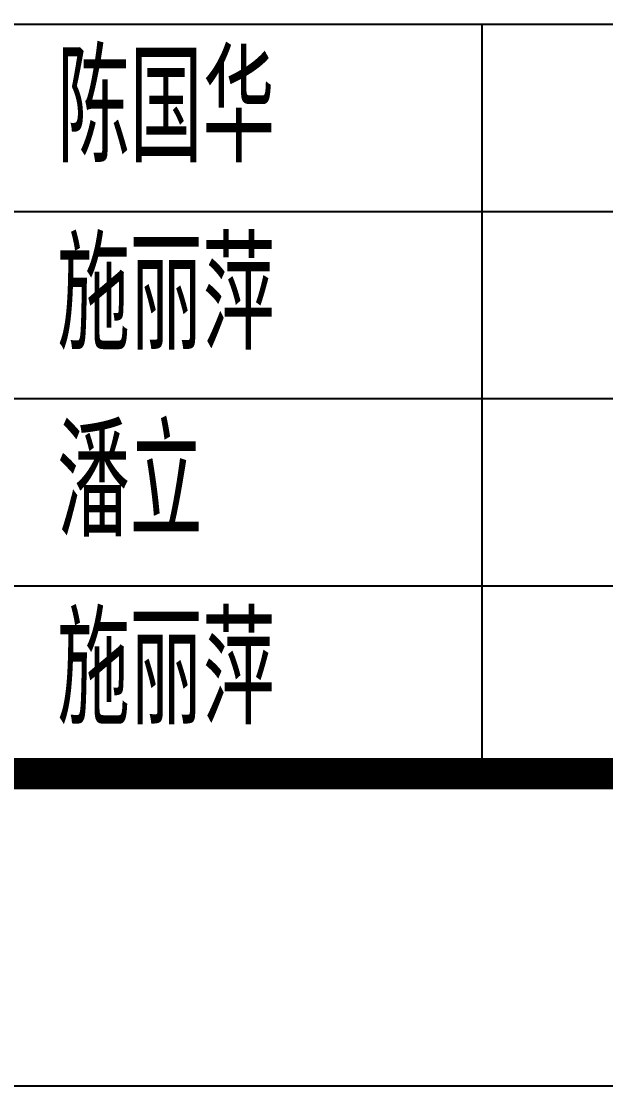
# Model space of a CAD drawing. Extents: x -2331248 to -1198620, y -977263 to -545844.
# Drawn here: x -1255051 to -1254115, y -855128 to -853423 of the extents above; entities that cross this region are included whole.
import ezdxf

# ---------------------------------------------------------------- set-up
doc = ezdxf.new("R2010")
doc.units = 0
doc.header["$LTSCALE"] = 1000
doc.header["$MEASUREMENT"] = 0
doc.layers.get('0').update_dxf_attribs({"linetype": 'CONTINUOUS'})
doc.layers.add('PUB_TITLE', color=4, linetype='CONTINUOUS')
doc.layers.add('t图框', color=222, linetype='CONTINUOUS')
doc.styles.add('HZTXT', font='tssdeng.shx', dxfattribs={"width": 0.7, "bigfont": 'tssdchn.shx'})

# ---------------------------------------------------------------- blocks, each defined once
blk = doc.blocks.new('ASDDA')
at = {"layer": 't图框'}
for p, q in [((-273365.6, 3064018.5), (-295865.6, 3064018.5)), ((-291865.6, 3064018.5), (-291865.6, 3061618.5)), ((-283365.6, 3063418.5), (-295865.6, 3063418.5)), ((-283365.6, 3062818.5), (-295865.6, 3062818.5)), ((-283365.6, 3062218.5), (-295865.6, 3062218.5)), ((-315865.6, 3061618.4), (-273365.6, 3061618.4))]:
    blk.add_line(p, q, dxfattribs=at)
at = {"layer": 't图框', "style": 'HZTXT', "width": 0.7}
for s, p in [('陈国华', (-293226.3, 3063576.3)), ('施丽萍', (-293226.3, 3062976.3)), ('潘立', (-293226.3, 3062376.3)), ('施丽萍', (-293226.3, 3061776.3))]:
    blk.add_text(s, height=350.01, dxfattribs=at).set_placement(p)

msp = doc.modelspace()

# ---------------------------------------------------------------- linework, layer by layer
at = {"layer": 'PUB_TITLE'}
msp.add_lwpolyline([(-1286613, -855128), (-1244563, -855128), (-1244563, -825428), (-1286613, -825428)], close=True, dxfattribs=at)
at = {"layer": 'PUB_TITLE', "const_width": 50}
msp.add_lwpolyline([(-1285363, -854628), (-1245063, -854628), (-1245063, -825928), (-1285363, -825928)], close=True, dxfattribs=at)

# ---------------------------------------------------------------- block references
at = {"lineweight": -3, "xscale": 0.5000067828223109, "yscale": 0.5000067832879722, "zscale": 0.5000067830419062}
msp.add_blockref('ASDDA', (-1108378.4, -2385458), dxfattribs=at)

doc.saveas('drawing.dxf')
